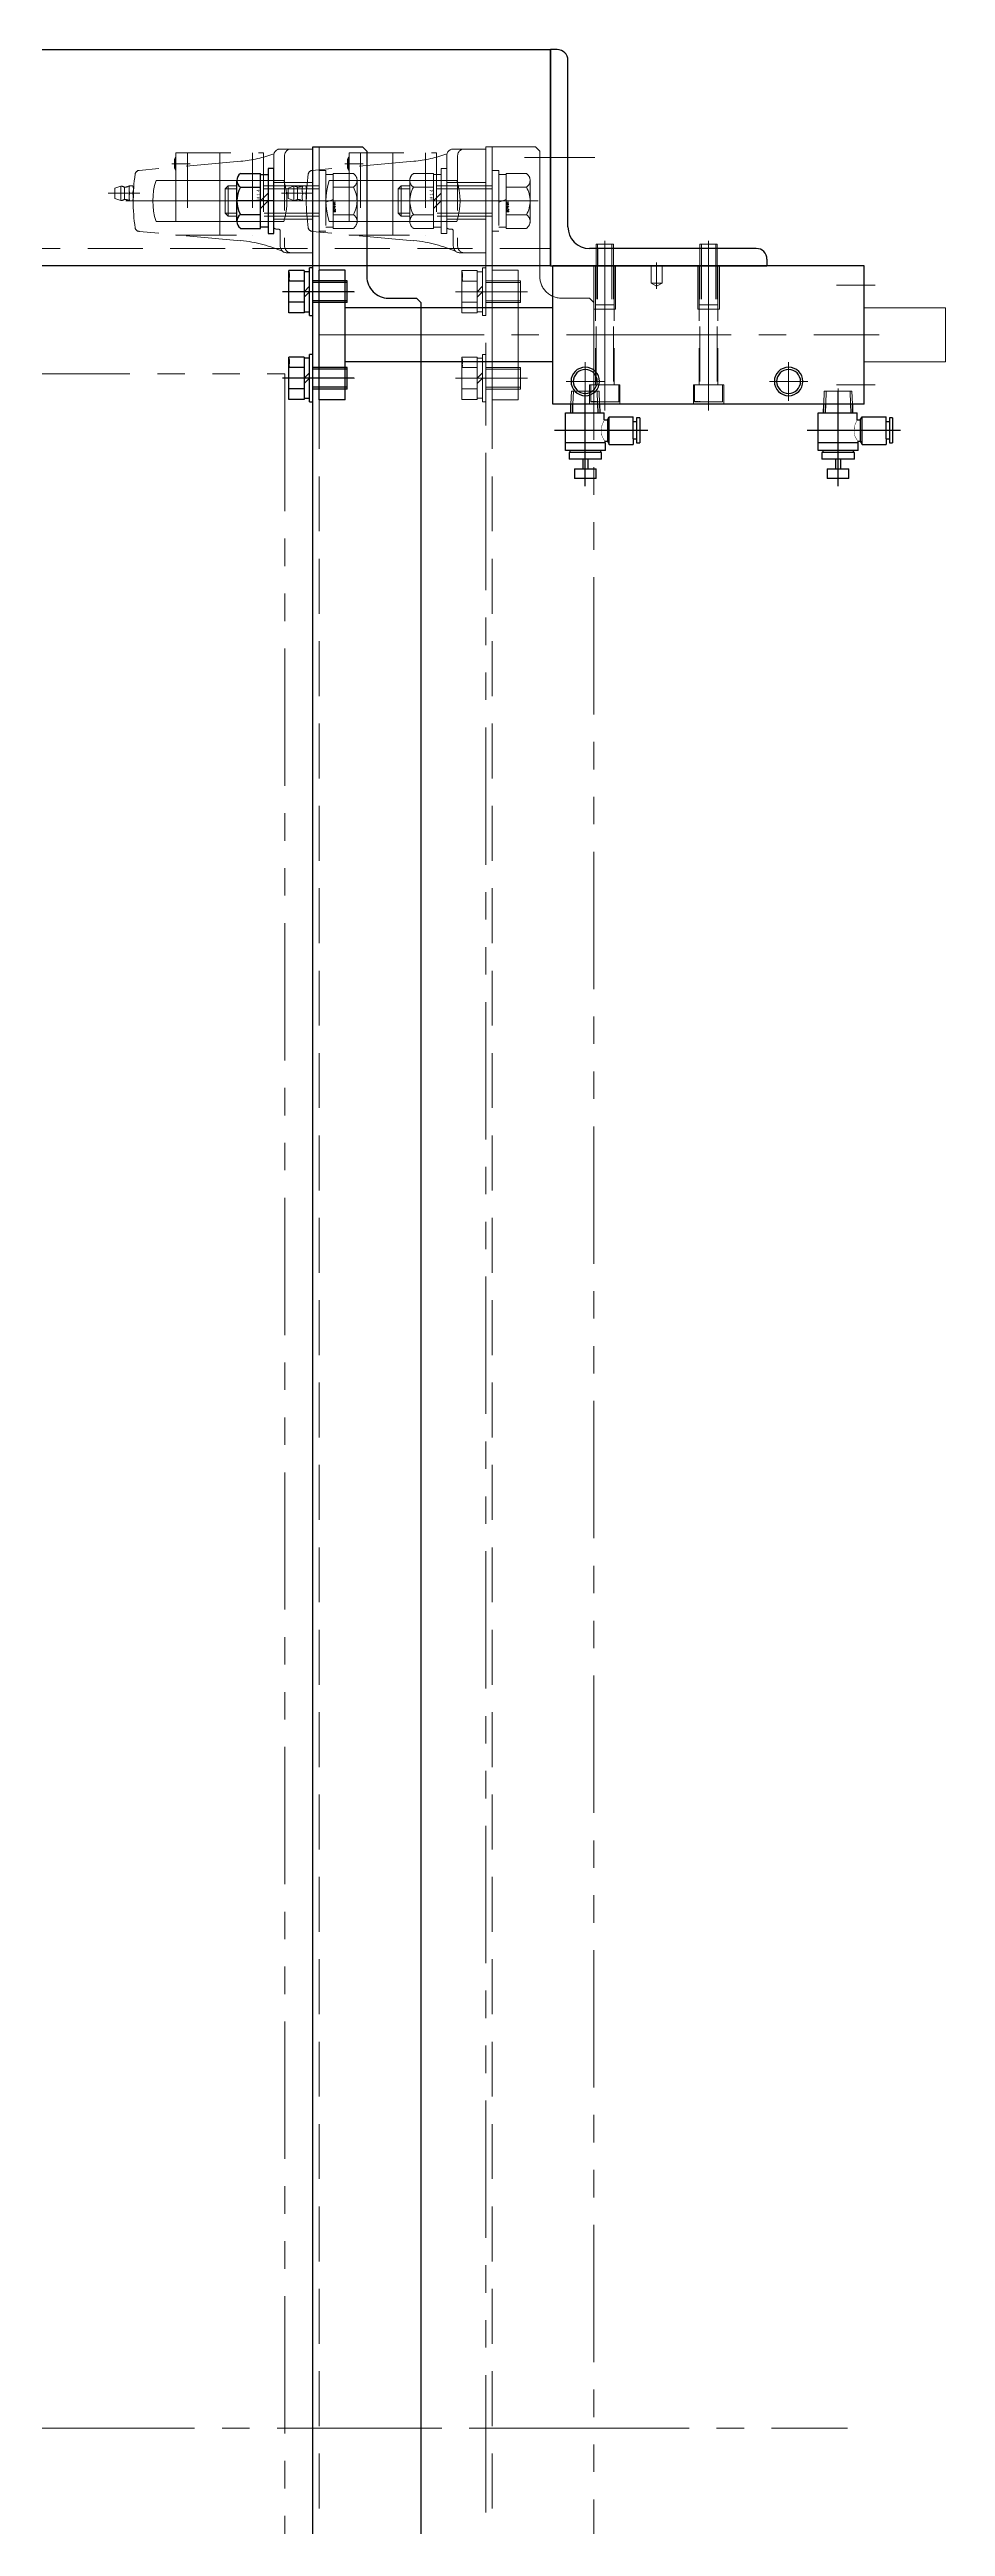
# Model space of a CAD drawing. Header units: millimetres. Extents: x -8731 to 85711, y -14522 to 31379.
# Drawn here: x 30597 to 31011, y 20847 to 21993 of the extents above; entities that cross this region are included whole.
import ezdxf

# ---------------------------------------------------------------- set-up
doc = ezdxf.new("R2010")
doc.units = ezdxf.units.MM
doc.header["$LTSCALE"] = 4
for name, pattern in [('CENTER2', [28.575, 19.05, -3.175, 3.175, -3.175]), ('HIDDEN', [9.525, 6.35, -3.175]), ('PHANTOM2', [31.75, 15.875, -3.175, 3.175, -3.175, 3.175, -3.175])]:
    doc.linetypes.add(name, pattern=pattern)
for name, color, linetype, lineweight in [('04_HIDDEN', 2, 'HIDDEN', 13), ('05_CENTER', 4, 'CENTER2', 13), ('06_PHANTOM', 2, 'PHANTOM2', 13)]:
    doc.layers.add(name, color=color, linetype=linetype, lineweight=lineweight)
doc.layers.add('10_DRAFT', color=8, linetype='Continuous', lineweight=0, plot=False)
doc.styles.add('KANJI0', font='txt.shx', dxfattribs={"width": 0.9, "height": 30, "bigfont": 'bigfont'})
doc.styles.add('KSS_TXT_L', font='txt.shx', dxfattribs={"height": 9, "bigfont": 'extfont2.shx'})

# ---------------------------------------------------------------- blocks, each defined once
blk = doc.blocks.new('A$C448B04A9_1_1_1')
at = {"color": 0}
for p, q in [((3, 100), (0, 100)), ((0, 0), (0, 100)), ((8, 18), (8, 95)), ((0, 0), (100, 0)), ((95, 8), (18, 8)), ((100, 3), (100, 0))]:
    blk.add_line(p, q, dxfattribs=at)
for centre, radius, start, end in [((3, 95), 5, 0, 90), ((18, 18), 10, 180, 270), ((95, 3), 5, 0, 90)]:
    blk.add_arc(centre, radius, start, end, dxfattribs=at)
blk = doc.blocks.new('A$C3AA34862_1_1_1')
at = {"color": 0}
blk.add_lwpolyline([(0, 1100), (2500, 1100), (2500, 1000), (0, 1000)], close=True, dxfattribs=at)
at = {"layer": '04_HIDDEN'}
for p, q in [((0, 1008), (2500, 1008)), ((2521, 1008), (2521, 1000)), ((2521.8, 1008), (2521.8, 1000)), ((2528.3, 1008), (2528.3, 1000)), ((2529, 1008), (2529, 1000)), ((2569, 1008), (2569, 1000)), ((2569.8, 1008), (2569.8, 1000)), ((2576.3, 1008), (2576.3, 1000)), ((2577, 1008), (2577, 1000))]:
    blk.add_line(p, q, dxfattribs=at)
at = {"layer": '05_CENTER'}
for p, q in [((2525, 1011.4), (2525, 996.6)), ((2573, 1011.4), (2573, 996.6)), ((-141.1, 0), (2637.2, 0))]:
    blk.add_line(p, q, dxfattribs=at)
at = {"layer": '10_DRAFT'}
blk.add_line((2520.4, 1050), (2487.9, 1050), dxfattribs=at)
at = {"color": 0}
blk.add_blockref('A$C448B04A9_1_1_1', (2500, 1000), dxfattribs=at)
blk = doc.blocks.new('MUCAP206Jb_1_1_1')
at = {"color": 0}
for p, q in [((-18.4, 33.2), (-14.1, 80.3)), ((-7, 84.6), (-7, 83.3)), ((-6.8, 88.7), (-5.9, 91.4)), ((-6.8, 88.7), (-0.2, 88.7)), ((-6.3, 87), (-0.7, 87)), ((-5.9, 91.4), (-1.1, 91.4)), ((-5.3, 82.9), (-1.8, 82.9)), ((-3.5, 84.6), (-3.5, 83.3)), ((-0.2, 88.7), (-1.1, 91.4)), ((0, 84.6), (0, 83.3)), ((18.4, 33.2), (14.1, 80.3)), ((-22.2, 63.2), (-22.2, 22.7)), ((-22.2, 63.2), (-15.7, 63.2)), ((-20.2, 63.4), (-19.3, 63.9)), ((-14.2, 63.4), (-20.2, 63.4)), ((-20.2, 63.2), (-20.2, 63.4)), ((-19.6, 63.2), (-19.6, 63.7)), ((-15.1, 63.9), (-19.3, 63.9)), ((-14.2, 63.4), (-15.1, 63.9)), ((-14.8, 63.2), (-14.8, 63.7)), ((-14.2, 63.2), (-14.2, 63.4)), ((15.7, 63.2), (15.9, 63.2)), ((15.9, 63.2), (15.9, 60.7)), ((-24, 15), (-24, 0)), ((-22.2, 22.7), (-20.3, 22.7)), ((-21, 18), (12, 18)), ((-21, 13), (21, 13)), ((13, 17), (13, 16)), ((14, 15), (21, 15)), ((24, 12), (24, 0)), ((-24, 0), (24, 0))]:
    blk.add_line(p, q, dxfattribs=at)
for centre, radius, start, end in [((-12.1, 80.1), 2, 98.6248, 174.8683), ((0, 0), 83, 81.3752, 98.6248), ((-12.3, 87.4), 6, 332.3723, 353.8983), ((-5.3, 80.6), 4.32, 66.1022, 113.8978), ((-5.3, 87.2), 4.32, 246.1022, 293.8978), ((-3.5, 88.7), 3.3, 180, 208.0616), ((-7.1, 86.8), 0.8, 353.8983, 28.0616), ((-3.5, 89.9), 1.59, 69.555, 110.445), ((-1.8, 80.6), 4.32, 66.1022, 113.8978), ((-1.8, 87.2), 4.32, 246.1022, 293.8978), ((0.1, 86.8), 0.8, 151.9384, 186.1017), ((5.3, 87.4), 6, 186.1017, 207.6277), ((-3.5, 88.7), 3.3, 331.9384, 0), ((12.1, 80.1), 2, 5.1317, 81.3752), ((-78.1, 38.6), 60, 339.8449, 354.8683), ((78.1, 38.6), 60, 185.1317, 204.9402), ((-21, 15), 3, 90, 180), ((-21, 10), 3, 90, 180), ((12, 17), 1, 0, 90), ((14, 16), 1, 180, 270), ((21, 12), 3, 0, 90), ((21, 10), 3, 0, 90)]:
    blk.add_arc(centre, radius, start, end, dxfattribs=at)
at = {"layer": '04_HIDDEN', "color": 0}
for p, q in [((-22.2, 57.9), (15.9, 57.9)), ((-15.7, 63.2), (15.7, 63.2)), ((15.9, 60.7), (15.9, 22.7)), ((-22.2, 27.9), (15.9, 27.9)), ((-20.3, 22.7), (15.9, 22.7)), ((-8.5, 18), (-8.5, 0)), ((8.5, 18), (8.5, 0))]:
    blk.add_line(p, q, dxfattribs=at)
at = {"layer": '05_CENTER', "color": 0}
for p, q in [((-3.5, 79.9), (-3.5, 94.5)), ((0, 86.4), (0, 0)), ((-17.2, 65.2), (-17.2, 56.6))]:
    blk.add_line(p, q, dxfattribs=at)
at = {"layer": '10_DRAFT'}
for p, q in [((-9.5, 72.4), (-9.5, 13.4)), ((9.5, 72.4), (9.5, 13.4)), ((-22.2, 42.9), (15.9, 42.9))]:
    blk.add_line(p, q, dxfattribs=at)
for start, end in [(72.1545, 107.8455), (252.1545, 287.8455)]:
    blk.add_arc((0, 42.9), 31, start, end, dxfattribs=at)
blk = doc.blocks.new('M14Nza_1_1_1')
at = {"color": 0}
for p, q in [((-12.7, 15.4), (-12.7, 6.1)), ((-9.5, 17.1), (9.5, 17.1)), ((-6.4, 6.1), (-6.4, 15.4)), ((6.4, 15.4), (6.4, 6.1)), ((12.7, 15.4), (12.7, 6.1)), ((-12.7, 6.1), (12.7, 6.1)), ((-12.2, 2.6), (-12.2, 6.1)), ((-3.5, 6.1), (0, 2.6)), ((0, 6.1), (3.5, 2.6)), ((12.2, 6.1), (12.2, 2.6))]:
    blk.add_line(p, q, dxfattribs=at)
at = {"color": 0, "linetype": 'CENTER2'}
blk.add_line((0, 0), (0, 17.1), dxfattribs=at)
at = {"color": 0}
blk.add_lwpolyline([(-15, 0), (15, 0), (15, 2.6), (-15, 2.6)], close=True, dxfattribs=at)
for centre, radius, start, end in [((-9.5, 13.3), 3.81, 33.626, 146.374), ((0, 4.4), 12.7, 60, 120), ((9.5, 13.3), 3.81, 33.626, 146.374)]:
    blk.add_arc(centre, radius, start, end, dxfattribs=at)
at = {"layer": '10_DRAFT', "ltscale": 3, "style": 'KANJI0', "width": 0.82}
blk.add_text('Ｍ１４', height=1.5, dxfattribs=at).set_placement((0.4, 6.2))
blk = doc.blocks.new('A$C2B91780A_1_1_1')
at = {"color": 0, "linetype": 'CENTER2'}
blk.add_line((0, 46.1), (0, -21.2), dxfattribs=at)
at = {"color": 0}
for p, q in [((-7, 42.1), (-5.6, 43.5)), ((-7, 0), (-7, 42.1)), ((-7, 42.1), (7, 42.1)), ((-5.6, 43.5), (5.6, 43.5)), ((-5.6, 0), (-5.6, 43.5)), ((7, 42.1), (5.6, 43.5)), ((5.6, 0), (5.6, 43.5)), ((7, 0), (7, 42.1)), ((-14, -3), (-14, 0)), ((-14, 0), (14, 0)), ((14, 0), (14, -3)), ((14, -3), (-14, -3)), ((-12.7, -15.8), (-12.7, -6.5)), ((-12.7, -6.5), (12.7, -6.5)), ((-12.2, -6.5), (-12.2, -3)), ((-6.4, -15.8), (-6.4, -6.5)), ((0.6, -6.5), (-0.6, -3)), ((6.4, -6.5), (6.4, -15.8)), ((12.2, -3), (12.2, -6.5)), ((12.7, -15.8), (12.7, -6.5)), ((9.5, -17.5), (-9.5, -17.5))]:
    blk.add_line(p, q, dxfattribs=at)
for centre, radius, start, end in [((-9.5, -13.7), 3.81, 213.626, 326.374), ((0, -4.8), 12.7, 240, 300), ((9.5, -13.7), 3.81, 213.626, 326.374)]:
    blk.add_arc(centre, radius, start, end, dxfattribs=at)
at = {"layer": '10_DRAFT', "ltscale": 3, "style": 'KANJI0', "width": 0.82}
blk.add_text('M14x50', height=1, rotation=180, dxfattribs=at).set_placement((-0.5, -6.6))
blk = doc.blocks.new('A$C05FE0EC2_1_1_1')
at = {"color": 0, "linetype": 'CENTER2'}
blk.add_line((0, -19), (0, 14), dxfattribs=at)
at = {"color": 0}
for p, q in [((-11, 1.5), (11, 1.5)), ((-11, 1.5), (-11, 0)), ((-11, 0), (11, 0)), ((-9.8, 11), (9.8, 11)), ((-9.8, 4), (-9.8, 11)), ((9.8, 4), (-9.8, 4)), ((-9.3, 4), (-9.3, 1.5)), ((-4.9, 4), (-4.9, 11)), ((0, 1.5), (-2.5, 4)), ((0, 4), (2.5, 1.5)), ((4.9, 4), (4.9, 11)), ((9.2, 1.5), (9.2, 4)), ((9.8, 4), (9.8, 11)), ((11, 0), (11, 1.5))]:
    blk.add_line(p, q, dxfattribs=at)
at = {"color": 0, "linetype": 'HIDDEN'}
for p, q in [((-5, -16), (-5, 0)), ((-4.2, -16), (-4.2, 0)), ((4.2, -16), (4.2, 0)), ((5, -16), (5, 0)), ((-5, -16), (5, -16))]:
    blk.add_line(p, q, dxfattribs=at)
at = {"layer": '10_DRAFT', "style": 'KSS_TXT_L'}
blk.add_text('BT-M10x20L,SW,PW', height=0.3, dxfattribs=at).set_placement((5.2, 10.7))
blk = doc.blocks.new('A$C293536BD_1_1_1')
at = {"color": 0}
for p, q in [((0, -1055), (0, 1055)), ((0, 1055), (23, 1055)), ((23, 1055), (25, 1053)), ((25, 1053), (25, 995)), ((35, 985), (48, 985)), ((48, 985), (50, 983)), ((50, 983), (50, -983))]:
    blk.add_line(p, q, dxfattribs=at)
blk.add_arc((35, 995), 10, 180, 270, dxfattribs=at)
at = {"layer": '04_HIDDEN'}
blk.add_line((3, 1055), (3, -1055), dxfattribs=at)
at = {"layer": '05_CENTER'}
for p, q in [((9.2, 1030), (-6.2, 1030)), ((9.2, 988), (-6.2, 988)), ((9.2, 948), (-6.2, 948))]:
    blk.add_line(p, q, dxfattribs=at)
at = {"layer": '10_DRAFT'}
blk.add_line((50, 0), (0, 0), dxfattribs=at)
blk = doc.blocks.new('A$C15BB09A1_1_1_1')
blk.add_blockref('A$C293536BD_1_1_1', (-3, 979))
at = {"rotation": 90}
for name, p in [('M14Nza_1_1_1', (-21, 2009)), ('A$C05FE0EC2_1_1_1', (-3, 1967)), ('A$C05FE0EC2_1_1_1', (-3, 1927))]:
    blk.add_blockref(name, p, dxfattribs=at)
at = {"layer": '04_HIDDEN', "color": 4, "xscale": -1, "rotation": 90}
blk.add_blockref('MUCAP206Jb_1_1_1', (-3, 2009), dxfattribs=at)
at = {"layer": '04_HIDDEN', "rotation": 90}
blk.add_blockref('A$C2B91780A_1_1_1', (0, 2009), dxfattribs=at)
blk = doc.blocks.new('A$C131E5F08_1_1')
at = {"color": 0}
for p, q in [((6.5, 8), (-6.5, 8)), ((-6.5, 8), (-6.5, 0)), ((6.5, 0), (-6.5, 0)), ((6.5, 0), (6.5, 8))]:
    blk.add_line(p, q, dxfattribs=at)
at = {"color": 0, "linetype": 'HIDDEN'}
for p, q in [((-4, -65), (-4, 0)), ((4, -65), (4, 0)), ((-4, -37), (4, -37)), ((-3.3, -65), (-3.3, -37)), ((3.3, -65), (3.3, -37)), ((-4, -65), (4, -65))]:
    blk.add_line(p, q, dxfattribs=at)
at = {"color": 0, "linetype": 'CENTER2'}
blk.add_line((0, -66.5), (0, 9.5), dxfattribs=at)
at = {"layer": '10_DRAFT', "style": 'KSS_TXT_L'}
blk.add_text('CS-M8x65L', height=0.3, dxfattribs=at).set_placement((3.8, 7.7))
blk = doc.blocks.new('AS2201F-02-06b_1_1')
at = {"color": 0}
for p, q in [((-5, 34.4), (5, 34.4)), ((-5, 34.4), (-5, 29.9)), ((5, 29.9), (5, 34.4)), ((-7.5, 25.4), (0, 25.4)), ((-7.5, 25.4), (-7.5, 22.4)), ((-1.3, 29.9), (-5, 29.9)), ((5, 29.9), (-1.3, 29.9)), ((-1.3, 29.9), (-1.3, 25.4)), ((0, 25.4), (7.5, 25.4)), ((1.2, 25.4), (1.2, 29.9)), ((7.5, 22.4), (7.5, 25.4)), ((-25.2, 12.2), (-25.2, 17.9)), ((-23.7, 17.9), (-25.2, 17.9)), ((-25.2, 6.4), (-25.2, 12.2)), ((-23.7, 16.2), (-23.7, 17.9)), ((-23.7, 16.2), (-22.2, 16.2)), ((-23.7, 6.4), (-23.7, 16.2)), ((-22.2, 16.5), (-22.2, 18.6)), ((-11.1, 18.6), (-22.2, 18.6)), ((-22.2, 16.1), (-22.2, 16.5)), ((-22.2, 16.1), (-22.2, 5.8)), ((-11.1, 18.6), (-11.1, 5.8)), ((-10.2, 17.1), (-11.1, 18.6)), ((-10.2, 7.3), (-10.2, 17.1)), ((-9.2, 17.1), (-10.2, 17.1)), ((-9.3, 21.4), (-9.3, 17.9)), ((-9.3, 21.4), (7, 21.4)), ((-9.3, 17.9), (9.2, 17.9)), ((-9.2, 17.9), (-9.2, 17.1)), ((-7.5, 22.4), (0, 22.4)), ((-7, 21.9), (-7, 22.4)), ((-7, 21.4), (-7, 21.9)), ((0, 22.4), (7.5, 22.4)), ((7, 22.4), (7, 21.9)), ((7, 21.9), (7, 21.4)), ((7, 21.4), (9.2, 21.4)), ((9.2, 21.4), (9.2, 17.9)), ((9.2, 17.9), (9.2, 4)), ((-25.2, 6.4), (-23.7, 6.4)), ((-23.7, 8.2), (-22.2, 8.2)), ((-11.1, 5.8), (-22.2, 5.8)), ((-10.2, 7.3), (-11.1, 5.8)), ((-8.8, 7.3), (-10.2, 7.3)), ((-8.8, 7.3), (-8.8, 4)), ((9.2, 4), (-8.8, 4)), ((-6.6, 0), (-6.7, 4)), ((-5.7, 0), (-5.8, 4)), ((5.8, 4), (5.7, 0)), ((6.7, 4), (6.6, 0))]:
    blk.add_line(p, q, dxfattribs=at)
at = {"color": 0, "linetype": 'CENTER2'}
for p, q in [((0, 37.9), (0, -6)), ((-28.9, 12.2), (14.3, 12.2))]:
    blk.add_line(p, q, dxfattribs=at)
at = {"color": 0, "const_width": 0.2, "flags": 128}
blk.add_lwpolyline([(-9.2, 17.1), (-9, 16.9), (-8.7, 16.5), (-8.4, 16.1), (-8.3, 15.8), (-8, 15.4), (-7.8, 14.9), (-7.7, 14.6), (-7.6, 14.3), (-7.6, 14.1), (-7.5, 13.6), (-7.4, 13.3), (-7.4, 12.7), (-7.4, 12.2), (-7.4, 11.9), (-7.5, 11.3), (-7.5, 10.8), (-7.6, 10.5), (-7.7, 10), (-7.8, 9.5), (-8, 8.9), (-8.3, 8.4), (-8.5, 7.8), (-8.8, 7.3)], dxfattribs=at)
at = {"layer": '10_DRAFT'}
for p, q in [((-6.4, -6), (-6.6, 0)), ((-6.6, 0), (6.6, 0)), ((-5.5, -6), (-5.7, 0)), ((5.7, 0), (5.5, -6)), ((6.6, 0), (6.4, -6)), ((-6.4, -6), (6.4, -6))]:
    blk.add_line(p, q, dxfattribs=at)
blk = doc.blocks.new('MGPM50-100Z-M9Bd_1_1')
at = {"color": 0}
for p, q in [((-132, 62), (-132, 2)), ((-120, 62), (-132, 62)), ((-120, 62), (-120, 2)), ((120, 64), (-24, 64)), ((-24, 64), (-24, 0)), ((120, 64), (120, 0)), ((-24, 44.5), (-120, 44.5)), ((-24, 19.5), (-120, 19.5)), ((-120, 2), (-132, 2)), ((120, 0), (-24, 0))]:
    blk.add_line(p, q, dxfattribs=at)
for centre, radius in [((-9, 53.5), 6.58), ((-9, 53.5), 5.54), ((85, 53.5), 6.58), ((85, 53.5), 5.54)]:
    blk.add_circle(centre, radius, dxfattribs=at)
at = {"layer": '04_HIDDEN', "color": 0}
for p, q in [((-7, 64), (-7, 55)), ((7, 55), (7, 64)), ((41, 64), (41, 55)), ((55, 55), (55, 64)), ((-7, 55), (7, 55)), ((-4.3, 0), (-4.3, 55)), ((4.3, 0), (4.3, 55)), ((41, 55), (55, 55)), ((43.7, 0), (43.7, 55)), ((52.3, 0), (52.3, 55)), ((-5, 0), (-5, 20)), ((-5, 20), (5, 20)), ((5, 0), (5, 20)), ((43, 0), (43, 20)), ((43, 20), (53, 20)), ((53, 0), (53, 20)), ((21.5, 8), (24, 9.4)), ((21.5, 0), (21.5, 8)), ((21.5, 8), (26.5, 8)), ((26.5, 8), (24, 9.4)), ((26.5, 0), (26.5, 8))]:
    blk.add_line(p, q, dxfattribs=at)
at = {"layer": '05_CENTER', "color": 0}
for p, q in [((-9, 56.7), (-9, 66.7)), ((-9, 62.4), (-9, 44.6)), ((0, 67), (0, -2.4)), ((48, 67), (48, -2.4)), ((85, 62.4), (85, 44.6)), ((107.9, 56.7), (107.9, 66.7)), ((-136.7, 52), (-115.7, 52)), ((-56.7, 52), (-35.7, 52)), ((-17.9, 53.5), (-0.1, 53.5)), ((76.1, 53.5), (93.9, 53.5)), ((107.2, 55), (125, 55)), ((-132, 32), (126.8, 32)), ((-136.7, 12), (-115.7, 12)), ((-56.7, 12), (-35.7, 12)), ((24, -1.5), (24, 10.7)), ((107.2, 9), (125, 9))]:
    blk.add_line(p, q, dxfattribs=at)
at = {"layer": '06_PHANTOM', "color": 0}
for p, q in [((-52, 62), (-52, 2)), ((-40, 62), (-52, 62)), ((-40, 62), (-40, 2)), ((-40, 2), (-52, 2))]:
    blk.add_line(p, q, dxfattribs=at)
at = {"layer": '10_DRAFT'}
for p, q in [((157.5, 44.5), (120, 44.5)), ((157.5, 44.5), (157.5, 19.5)), ((157.5, 19.5), (120, 19.5))]:
    blk.add_line(p, q, dxfattribs=at)
at = {"color": 0, "xscale": -1}
for p in [(-9, 64), (107.9, 64)]:
    blk.add_blockref('AS2201F-02-06b_1_1', p, dxfattribs=at)
blk = doc.blocks.new('A$C6408539A_1_1')
at = {"rotation": 270}
blk.add_blockref('A$C15BB09A1_1_1_1', (21, 132), dxfattribs=at)
at = {"color": 4, "xscale": -1, "rotation": 90}
blk.add_blockref('MGPM50-100Z-M9Bd_1_1', (2000, 0), dxfattribs=at)
at = {"layer": '04_HIDDEN', "rotation": 89.99999999999999}
for p in [(1945, 0), (1945, -48)]:
    blk.add_blockref('A$C131E5F08_1_1', p, dxfattribs=at)
at = {"layer": '06_PHANTOM', "rotation": 270}
blk.add_blockref('A$C15BB09A1_1_1_1', (21, 52), dxfattribs=at)

msp = doc.modelspace()

# ---------------------------------------------------------------- linework, layer by layer
at = {"layer": '06_PHANTOM', "color": 6}
msp.add_lwpolyline([(28538.25246, 21842.71284), (30705.35246, 21842.71284), (30705.35246, 19942.71284), (28538.25246, 19942.71284)], close=True, dxfattribs=at)

# ---------------------------------------------------------------- block references
msp.add_blockref('A$C3AA34862_1_1_1', (28328.25246, 20892.71284))
at = {"rotation": 90}
msp.add_blockref('A$C6408539A_1_1', (30853.25246, 19892.71284), dxfattribs=at)

doc.saveas('drawing.dxf')
